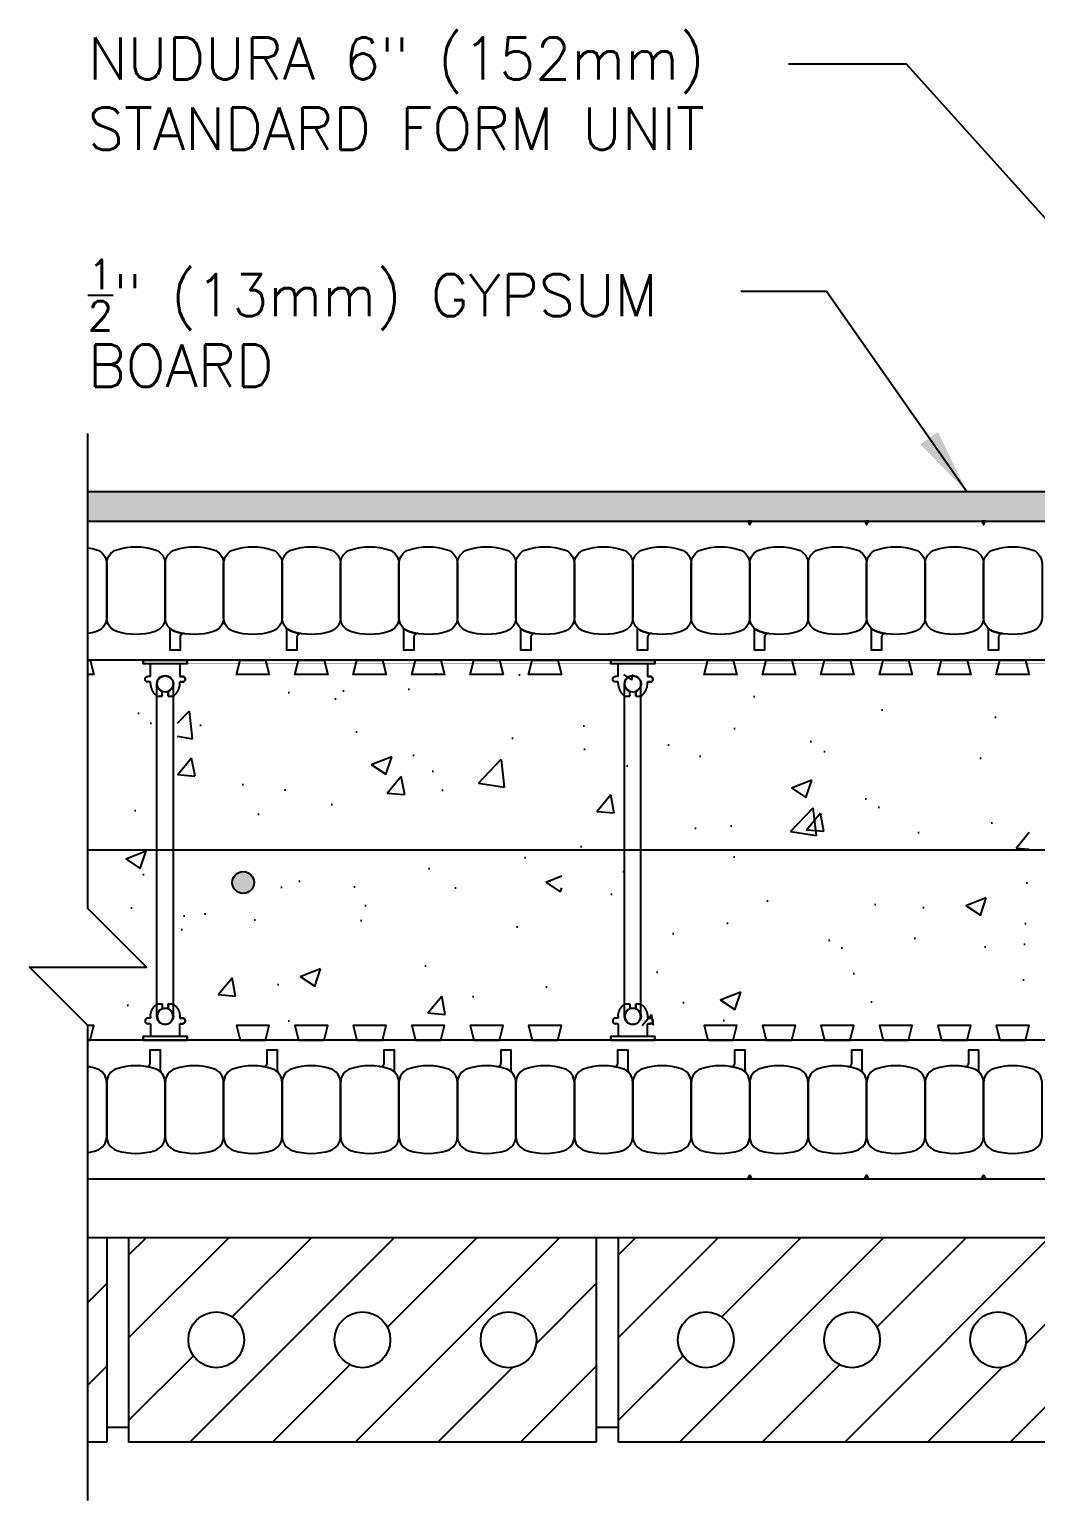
# Model space of a CAD drawing. Header units: inches. Extents: x 2887.6 to 2942.4, y 472.6 to 529.9.
# Drawn here: x 2887.6 to 2904.82, y 504.71 to 529.87 of the extents above; entities that cross this region are included whole.
import ezdxf

# ---------------------------------------------------------------- set-up
doc = ezdxf.new("R2010")
doc.units = ezdxf.units.IN
doc.header["$LTSCALE"] = 3
doc.header["$MEASUREMENT"] = 0
doc.layers.get('0').update_dxf_attribs({"linetype": 'CONTINUOUS'})
for name, color, linetype in [('HATCH', 12, 'CONTINUOUS'), ('LINE18', 9, 'CONTINUOUS'), ('line25', 2, 'CONTINUOUS'), ('LINE50', 5, 'CONTINUOUS'), ('LINE65', 3, 'CONTINUOUS'), ('LINE9', 9, 'CONTINUOUS'), ('TEXT', 4, 'CONTINUOUS')]:
    doc.layers.add(name, color=color, linetype=linetype)
doc.styles.add('DIM', font='romans.shx', dxfattribs={"width": 0.7})
doc.styles.get("Standard").update_dxf_attribs({"font": 'romans.shx'})
doc.dimstyles.new('ext_12', dxfattribs={"dimscale": 12, "dimtxt": 0.09375, "dimasz": 0.09375, "dimexe": 0.09375, "dimexo": 0.0625, "dimgap": 0.0625, "dimtad": 1, "dimdec": 1, "dimzin": 3, "dimdsep": 46, "dimlunit": 4, "dimtxsty": 'DIM', "dimcen": 0.09, "dimdle": 0.09375, "dimclrt": 4, "dimadec": 0, "dimazin": 0, "dimtfac": 1, "dimtdec": 1, "dimtmove": 2, "dimatfit": 3, "dimfxl": 0, "dimfrac": 2, "dimtolj": 1, "dimtzin": 0, "dimarcsym": 0})

# ---------------------------------------------------------------- blocks, each defined once
blk = doc.blocks.new('Connector')
blk.add_point((0.271, 0))
at = {"layer": 'LINE9'}
for p, q in [((0, 0.375), (0, -0.375)), ((0.062, -0.375), (0.062, 0.375)), ((0.281, 0.25), (0.062, 0.25))]:
    blk.add_line(p, q, dxfattribs=at)
for points, weights in [([(0.007, 0.375), (0.004, 0.375), (0, 0.375)], [1, 0.972587069138, 0.950305488115]), ([(0.327, 0.343), (0.308, 0.343), (0.281, 0.317), (0.281, 0.297)], [1, 0.85355339, 0.85355339, 1]), ([(0.328, 0.343), (0.327, 0.343), (0.327, 0.343)], [1, 0.70710678, 1]), ([(0.375, 0.297), (0.375, 0.317), (0.348, 0.343), (0.329, 0.343)], [1, 0.85355339, 0.85355339, 1]), ([(0.406, 0.25), (0.546, 0.25), (0.619, 0.131)], [0.958404415409, 0.794674173519, 0.864651571113]), ([(0.619, 0.052), (0.612, 0.049), (0.604, 0.049)], [0.83615024178, 0.892081430621, 1]), ([(0.619, -0.131), (0.546, -0.25), (0.406, -0.25)], [0.864651574428, 0.794674169686, 0.958404415195]), ([(0.604, -0.049), (0.612, -0.049), (0.619, -0.052)], [1, 0.89208144177, 0.836150253337]), ([(0, -0.375), (0.004, -0.375), (0.007, -0.375)], [0.950305488115, 0.972587069138, 1]), ([(0.281, -0.297), (0.281, -0.317), (0.308, -0.343), (0.327, -0.343)], [1, 0.85355339, 0.85355339, 1]), ([(0.327, -0.343), (0.281, -0.343), (0.281, -0.297)], [1, 0.70710678, 1]), ([(0.329, -0.343), (0.348, -0.343), (0.375, -0.317), (0.375, -0.297)], [1, 0.85355339, 0.85355339, 1]), ([(0.375, -0.297), (0.375, -0.343), (0.329, -0.343)], [1, 0.70710678, 1])]:
    blk.add_rational_spline(points, weights, degree=2, dxfattribs=at)
for points, degree in [([(0, 0.375), (0.002, 0.375), (0.005, 0.375), (0.007, 0.375)], 3), ([(0.007, 0.375), (0.021, 0.375), (0.051, 0.375), (0.062, 0.375), (0.062, 0.375)], 3), ([(0.281, 0.25), (0.281, 0.297)], 1), ([(0.327, 0.343), (0.327, 0.343), (0.328, 0.343), (0.328, 0.343)], 3), ([(0.328, 0.343), (0.329, 0.343), (0.329, 0.343), (0.329, 0.343)], 3), ([(0.375, 0.25), (0.375, 0.297)], 1), ([(0.406, 0.25), (0.375, 0.25)], 1), ([(0.604, 0.049), (0.532, 0.049)], 1), ([(0.604, 0.049), (0.609, 0.049), (0.614, 0.05), (0.619, 0.052)], 3), ([(0.619, 0.131), (0.619, 0.052)], 1), ([(0.062, -0.25), (0.281, -0.25)], 1), ([(0.281, -0.297), (0.281, -0.25)], 1), ([(0.281, -0.25), (0.281, -0.297)], 1), ([(0.375, -0.25), (0.375, -0.297)], 1), ([(0.375, -0.297), (0.375, -0.25)], 1), ([(0.406, -0.25), (0.375, -0.25)], 1), ([(0.532, -0.049), (0.604, -0.049)], 1), ([(0.604, -0.049), (0.58, -0.049), (0.556, -0.049), (0.532, -0.049)], 3), ([(0.619, -0.052), (0.614, -0.05), (0.609, -0.049), (0.604, -0.049)], 3), ([(0.619, -0.052), (0.619, -0.131)], 1), ([(0.007, -0.375), (0.005, -0.375), (0.002, -0.375), (0, -0.375)], 3), ([(0.062, -0.375), (0.062, -0.375), (0.051, -0.375), (0.021, -0.375), (0.007, -0.375)], 3), ([(0.328, -0.343), (0.328, -0.343), (0.327, -0.343), (0.327, -0.343)], 3), ([(0.329, -0.343), (0.329, -0.343), (0.329, -0.343), (0.328, -0.343)], 3)]:
    blk.add_open_spline(points, degree=degree, dxfattribs=at)
for points, weights, knots in [([(0.062, 0.375), (0.062, 0.375), (0.046, 0.375), (0.03, 0.375), (0.007, 0.375)], [0.868718858569, 0.861102746415, 1, 0.861102734288, 0.868718859898], [0, 0, 0, 0.5, 0.5, 1, 1, 1]), ([(0.532, 0.049), (0.472, 0.203), (0.333, 0.113), (0.157, 0), (0.333, -0.113), (0.472, -0.203), (0.532, -0.049)], [0.899508922286, 0.599718215298, 1, 0.54226024, 1, 0.599718224335, 0.899508908749], [0, 0, 0, 0.318112, 0.318112, 0.681888, 0.681888, 1, 1, 1]), ([(0.007, -0.375), (0.03, -0.375), (0.046, -0.375), (0.062, -0.375), (0.062, -0.375)], [0.868718859319, 0.861102739573, 1, 0.861102742958, 0.868718858948], [0, 0, 0, 0.5, 0.5, 1, 1, 1])]:
    blk.add_rational_spline(points, weights, degree=2, knots=knots, dxfattribs=at)
for points in [[(0.406, 0.25), (0.406, 0.25), (0.406, 0.25), (0.406, 0.25), (0.406, 0.25), (0.406, 0.25), (0.406, 0.25)], [(0.406, 0.25), (0.406, 0.25), (0.406, 0.25), (0.406, 0.25), (0.406, 0.25), (0.406, 0.25), (0.406, 0.25)], [(0.406, 0.25), (0.406, 0.25), (0.406, 0.25), (0.406, 0.25), (0.406, 0.25), (0.406, 0.25), (0.406, 0.25)], [(0.406, 0.25), (0.406, 0.25), (0.406, 0.25), (0.406, 0.25), (0.406, 0.25), (0.406, 0.25), (0.406, 0.25)], [(0.406, 0.25), (0.406, 0.25), (0.406, 0.25), (0.406, 0.25), (0.406, 0.25), (0.406, 0.25), (0.406, 0.25)], [(0.406, 0.25), (0.406, 0.25), (0.406, 0.25), (0.406, 0.25), (0.406, 0.25), (0.406, 0.25), (0.406, 0.25)], [(0.406, 0.25), (0.406, 0.25), (0.406, 0.25), (0.406, 0.25), (0.406, 0.25), (0.406, 0.25), (0.406, 0.25)], [(0.406, 0.25), (0.406, 0.25), (0.406, 0.25), (0.406, 0.25), (0.406, 0.25), (0.406, 0.25), (0.406, 0.25)], [(0.406, 0.25), (0.406, 0.25), (0.406, 0.25), (0.406, 0.25), (0.406, 0.25), (0.406, 0.25), (0.406, 0.25)], [(0.406, 0.25), (0.406, 0.25), (0.406, 0.25), (0.406, 0.25), (0.406, 0.25), (0.406, 0.25), (0.406, 0.25)], [(0.406, 0.25), (0.406, 0.25), (0.406, 0.25), (0.406, 0.25), (0.406, 0.25), (0.406, 0.25), (0.406, 0.25)], [(0.406, 0.25), (0.406, 0.25), (0.406, 0.25), (0.406, 0.25), (0.406, 0.25), (0.406, 0.25), (0.406, 0.25)], [(0.406, 0.25), (0.406, 0.25), (0.406, 0.25), (0.406, 0.25), (0.406, 0.25), (0.406, 0.25), (0.406, 0.25)], [(0.406, 0.25), (0.406, 0.25), (0.406, 0.25), (0.406, 0.25), (0.406, 0.25), (0.406, 0.25), (0.406, 0.25)], [(0.406, 0.25), (0.406, 0.25), (0.406, 0.25), (0.406, 0.25), (0.406, 0.25), (0.406, 0.25), (0.406, 0.25)], [(0.406, 0.25), (0.406, 0.25), (0.406, 0.25), (0.406, 0.25), (0.406, 0.25), (0.406, 0.25), (0.406, 0.25)], [(0.406, 0.25), (0.406, 0.25), (0.406, 0.25), (0.406, 0.25), (0.406, 0.25), (0.406, 0.25), (0.406, 0.25)], [(0.406, 0.25), (0.406, 0.25), (0.406, 0.25), (0.406, 0.25), (0.406, 0.25), (0.406, 0.25), (0.406, 0.25)], [(0.406, 0.25), (0.406, 0.25), (0.406, 0.25), (0.406, 0.25), (0.406, 0.25), (0.406, 0.25), (0.406, 0.25)], [(0.406, 0.25), (0.406, 0.25), (0.406, 0.25), (0.406, 0.25), (0.406, 0.25), (0.406, 0.25), (0.406, 0.25)], [(0.406, 0.25), (0.406, 0.25), (0.406, 0.25), (0.406, 0.25), (0.406, 0.25), (0.406, 0.25), (0.406, 0.25)], [(0.406, 0.25), (0.406, 0.25), (0.406, 0.25), (0.406, 0.25), (0.406, 0.25), (0.406, 0.25), (0.406, 0.25)], [(0.406, 0.25), (0.406, 0.25), (0.406, 0.25), (0.406, 0.25), (0.406, 0.25), (0.406, 0.25), (0.406, 0.25)], [(0.406, 0.25), (0.406, 0.25), (0.406, 0.25), (0.406, 0.25), (0.406, 0.25), (0.406, 0.25), (0.406, 0.25)], [(0.532, 0.049), (0.532, 0.049), (0.532, 0.049), (0.532, 0.049), (0.532, 0.049), (0.532, 0.049), (0.532, 0.049)], [(0.532, 0.049), (0.532, 0.049), (0.532, 0.049), (0.532, 0.049), (0.532, 0.049), (0.532, 0.049), (0.532, 0.049)], [(0.532, 0.049), (0.532, 0.049), (0.532, 0.049), (0.532, 0.049), (0.532, 0.049), (0.532, 0.049), (0.532, 0.049)], [(0.532, 0.049), (0.532, 0.049), (0.532, 0.049), (0.532, 0.049), (0.532, 0.049), (0.532, 0.049), (0.532, 0.049)], [(0.532, 0.049), (0.532, 0.049), (0.532, 0.049), (0.532, 0.049), (0.532, 0.049), (0.532, 0.049), (0.532, 0.049)], [(0.532, 0.049), (0.532, 0.049), (0.532, 0.049), (0.532, 0.049), (0.532, 0.049), (0.532, 0.049), (0.532, 0.049)], [(0.532, 0.049), (0.532, 0.049), (0.532, 0.049), (0.532, 0.049), (0.532, 0.049), (0.532, 0.049), (0.532, 0.049)], [(0.532, 0.049), (0.532, 0.049), (0.532, 0.049), (0.532, 0.049), (0.532, 0.049), (0.532, 0.049), (0.532, 0.049)], [(0.532, 0.049), (0.532, 0.049), (0.532, 0.049), (0.532, 0.049), (0.532, 0.049), (0.532, 0.049), (0.532, 0.049)], [(0.532, 0.049), (0.532, 0.049), (0.532, 0.049), (0.532, 0.049), (0.532, 0.049), (0.532, 0.049), (0.532, 0.049)], [(0.604, 0.049), (0.604, 0.049), (0.604, 0.049), (0.604, 0.049), (0.604, 0.049), (0.604, 0.049), (0.604, 0.049)], [(0.604, 0.049), (0.604, 0.049), (0.604, 0.049), (0.604, 0.049), (0.604, 0.049), (0.604, 0.049), (0.604, 0.049)], [(0.604, 0.049), (0.604, 0.049), (0.604, 0.049), (0.604, 0.049), (0.604, 0.049), (0.604, 0.049), (0.604, 0.049)], [(0.604, 0.049), (0.604, 0.049), (0.604, 0.049), (0.604, 0.049), (0.604, 0.049), (0.604, 0.049), (0.604, 0.049)], [(0.619, 0.131), (0.619, 0.131), (0.619, 0.131), (0.619, 0.131), (0.619, 0.131), (0.619, 0.131), (0.619, 0.131)], [(0.619, 0.131), (0.619, 0.131), (0.619, 0.131), (0.619, 0.131), (0.619, 0.131), (0.619, 0.131), (0.619, 0.131)], [(0.619, 0.131), (0.619, 0.131), (0.619, 0.131), (0.619, 0.131), (0.619, 0.131), (0.619, 0.131), (0.619, 0.131)], [(0.619, 0.131), (0.619, 0.131), (0.619, 0.131), (0.619, 0.131), (0.619, 0.131), (0.619, 0.131), (0.619, 0.131)], [(0.406, -0.25), (0.406, -0.25), (0.406, -0.25), (0.406, -0.25), (0.406, -0.25), (0.406, -0.25), (0.406, -0.25)], [(0.406, -0.25), (0.406, -0.25), (0.406, -0.25), (0.406, -0.25), (0.406, -0.25), (0.406, -0.25), (0.406, -0.25)], [(0.406, -0.25), (0.406, -0.25), (0.406, -0.25), (0.406, -0.25), (0.406, -0.25), (0.406, -0.25), (0.406, -0.25)], [(0.406, -0.25), (0.406, -0.25), (0.406, -0.25), (0.406, -0.25), (0.406, -0.25), (0.406, -0.25), (0.406, -0.25)], [(0.406, -0.25), (0.406, -0.25), (0.406, -0.25), (0.406, -0.25), (0.406, -0.25), (0.406, -0.25), (0.406, -0.25)], [(0.406, -0.25), (0.406, -0.25), (0.406, -0.25), (0.406, -0.25), (0.406, -0.25), (0.406, -0.25), (0.406, -0.25)], [(0.406, -0.25), (0.406, -0.25), (0.406, -0.25), (0.406, -0.25), (0.406, -0.25), (0.406, -0.25), (0.406, -0.25)], [(0.406, -0.25), (0.406, -0.25), (0.406, -0.25), (0.406, -0.25), (0.406, -0.25), (0.406, -0.25), (0.406, -0.25)], [(0.406, -0.25), (0.406, -0.25), (0.406, -0.25), (0.406, -0.25), (0.406, -0.25), (0.406, -0.25), (0.406, -0.25)], [(0.406, -0.25), (0.406, -0.25), (0.406, -0.25), (0.406, -0.25), (0.406, -0.25), (0.406, -0.25), (0.406, -0.25)], [(0.406, -0.25), (0.406, -0.25), (0.406, -0.25), (0.406, -0.25), (0.406, -0.25), (0.406, -0.25), (0.406, -0.25)], [(0.532, -0.049), (0.532, -0.049), (0.532, -0.049), (0.532, -0.049), (0.532, -0.049), (0.532, -0.049), (0.532, -0.049)], [(0.532, -0.049), (0.532, -0.049), (0.532, -0.049), (0.532, -0.049), (0.532, -0.049), (0.532, -0.049), (0.532, -0.049)], [(0.532, -0.049), (0.532, -0.049), (0.532, -0.049), (0.532, -0.049), (0.532, -0.049), (0.532, -0.049), (0.532, -0.049)], [(0.532, -0.049), (0.532, -0.049), (0.532, -0.049), (0.532, -0.049), (0.532, -0.049), (0.532, -0.049), (0.532, -0.049)], [(0.604, -0.049), (0.604, -0.049), (0.604, -0.049), (0.604, -0.049), (0.604, -0.049), (0.604, -0.049), (0.604, -0.049)], [(0.604, -0.049), (0.604, -0.049), (0.604, -0.049), (0.604, -0.049), (0.604, -0.049), (0.604, -0.049), (0.604, -0.049)], [(0.604, -0.049), (0.604, -0.049), (0.604, -0.049), (0.604, -0.049), (0.604, -0.049), (0.604, -0.049), (0.604, -0.049)], [(0.604, -0.049), (0.604, -0.049), (0.604, -0.049), (0.604, -0.049), (0.604, -0.049), (0.604, -0.049), (0.604, -0.049)], [(0.604, -0.049), (0.604, -0.049), (0.604, -0.049), (0.604, -0.049), (0.604, -0.049), (0.604, -0.049), (0.604, -0.049)], [(0.604, -0.049), (0.604, -0.049), (0.604, -0.049), (0.604, -0.049), (0.604, -0.049), (0.604, -0.049), (0.604, -0.049)], [(0.604, -0.049), (0.604, -0.049), (0.604, -0.049), (0.604, -0.049), (0.604, -0.049), (0.604, -0.049), (0.604, -0.049)], [(0.604, -0.049), (0.604, -0.049), (0.604, -0.049), (0.604, -0.049), (0.604, -0.049), (0.604, -0.049), (0.604, -0.049)], [(0.619, -0.131), (0.619, -0.131), (0.619, -0.131), (0.619, -0.131), (0.619, -0.131), (0.619, -0.131), (0.619, -0.131)], [(0.619, -0.131), (0.619, -0.131), (0.619, -0.131), (0.619, -0.131), (0.619, -0.131), (0.619, -0.131), (0.619, -0.131)], [(0.619, -0.131), (0.619, -0.131), (0.619, -0.131), (0.619, -0.131), (0.619, -0.131), (0.619, -0.131), (0.619, -0.131)], [(0.619, -0.131), (0.619, -0.131), (0.619, -0.131), (0.619, -0.131), (0.619, -0.131), (0.619, -0.131), (0.619, -0.131)]]:
    blk.add_open_spline(points, degree=3, knots=[0, 0, 0, 0, 1, 1, 1, 1, 1, 1, 1], dxfattribs=at)

msp = doc.modelspace()

# ---------------------------------------------------------------- hatches: boundary and pattern name
at = {"layer": 'HATCH'}
h = msp.add_hatch(dxfattribs=at)
h.set_pattern_fill('AR-SAND', color=256, scale=0.25, style=0)
h.set_pattern_definition([(37.5, (-58.41438, -38.99263), (-0.01574834, 0.48170594), [0, -0.38, 0, -0.425, 0, -0.40625]), (7.5, (-58.4144, -38.9926), (0.44244418, 0.70553652), [0, -0.205, 0, -0.3425, 0, -0.13125]), (327.5, (-58.72188, -38.99263), (0.778535465, 0.001414763), [0, -0.125, 0, -0.45, 0, -0.5875]), (317.5, (-58.7219, -38.9926), (0.75153165, 0.21941889), [0, -0.0625, 0, -0.295, 0, -0.3375])])
h.paths.add_polyline_path([(2918.552, 521.958), (2918.297, 521.958), (2888.605, 521.958), (2888.605, 521.458), (2916.427, 521.458), (2917.927, 521.458), (2917.927, 514.708), (2918.052, 514.708, 0.406613), (2918.418, 514.704), (2918.418, 514.708), (2918.552, 514.708)])
h = msp.add_hatch(dxfattribs=at)
h.set_pattern_fill('AR-CONC', color=256, scale=0.5, style=0)
h.set_pattern_definition([(50, (13.737, 62.0218), (3.586301, -0.3137607), [0.375, -4.125]), (355, (13.737, 62.0218), (-0.6937567, 3.7609607), [0.3, -3.3]), (100.4514, (14.036, 61.9956), (2.892547, 3.4471977), [0.318701, -3.5057106]), (46.1842, (13.737, 63.022), (5.336205, -0.827595), [0.5625, -6.1875]), (96.6356, (14.1817, 62.953), (4.6733135, 4.870589), [0.478051, -5.258565]), (351.1842, (13.737, 63.022), (4.67331, 4.870593), [0.45, -4.95]), (21, (14.237, 62.7718), (2.9845353, -2.0130945), [0.375, -4.125]), (326, (14.237, 62.7718), (1.2165767, 3.62575), [0.3, -3.3]), (71.4514, (14.4858, 62.604), (4.201113, 1.6126525), [0.318701, -3.5057106]), (37.5, (13.737, 62.0218), (0.0607993, 1.66446927), [0, -3.26, 0, -3.35, 0, -3.3125]), (7.5, (13.737, 62.0218), (1.3153477, 1.9720586), [0, -1.91, 0, -3.185, 0, -1.2625]), (327.5, (12.622, 62.0218), (2.6691122, -0.11277436), [0, -1.25, 0, -3.9, 0, -5.175]), (317.5, (12.122, 62.0218), (2.9159308, 0.500525), [0, -1.625, 0, -2.59, 0, -3.675])])
h.paths.add_polyline_path([(2897.022, 516.21), (2897.022, 512.833), (2904.71, 512.833), (2904.71, 516.21)])
h.paths.add_polyline_path([(2896.71, 516.21), (2890.067, 516.21), (2890.177, 512.833), (2896.71, 512.833)])
edge = h.paths.add_edge_path(flags=16)
edge.add_arc((2891.261, 515.278), 0.188, 0, 360)
h.paths.add_polyline_path([(2890.177, 518.911), (2890.067, 516.21), (2896.71, 516.21), (2896.71, 518.833)])
h.paths.add_polyline_path([(2897.022, 518.833), (2897.022, 516.21), (2904.71, 516.21), (2904.71, 518.833)])
h.paths.add_polyline_path([(2912.71, 516.21), (2912.71, 518.833), (2905.022, 518.833), (2905.022, 516.21)])
h.paths.add_polyline_path([(2912.71, 512.833), (2912.71, 516.21), (2905.022, 516.21), (2905.022, 512.833)])
edge = h.paths.add_edge_path(flags=16)
edge.add_arc((2907.261, 515.278), 0.188, 0, 360)
h.paths.add_polyline_path([(2916.427, 518.833), (2913.022, 518.833), (2913.022, 512.833), (2916.427, 512.833)])
edge = h.paths.add_edge_path(flags=16)
edge.add_arc((2914.335, 517.362), 0.188, 0, 360)
edge = h.paths.add_edge_path(flags=16)
edge.add_arc((2914.335, 514.601), 0.188, 0, 360)
h.paths.add_polyline_path([(2888.605, 515.917), (2889.786, 515.857), (2889.786, 518.471), (2889.677, 518.911), (2888.605, 518.833)])
h.paths.add_polyline_path([(2888.605, 514.833), (2889.605, 513.833), (2887.605, 513.833), (2888.605, 512.833), (2889.677, 512.755), (2889.786, 513.196), (2889.786, 515.833), (2888.605, 515.833)])
h = msp.add_hatch(dxfattribs=at)
h.set_pattern_fill('ANSI31', color=256, scale=8, style=0)
h.set_pattern_definition([(45, (-6.888, 62.0218), (-0.70710678, 0.70710678), [])])
h.paths.add_polyline_path([(2888.605, 509.208), (2888.605, 505.708), (2888.927, 505.708), (2888.927, 509.208)])
h = msp.add_hatch(dxfattribs=at)
h.set_pattern_fill('ANSI31', color=256, scale=8, style=0)
h.set_pattern_definition([(45, (1.487, 62.0218), (-0.70710678, 0.70710678), [])])
edge = h.paths.add_edge_path()
edge.add_arc((2890.802, 507.458), 0.477, 0, 360)
edge = h.paths.add_edge_path()
edge.add_arc((2893.302, 507.458), 0.477, 0, 360)
edge = h.paths.add_edge_path()
edge.add_arc((2895.802, 507.458), 0.477, 0, 360)
h.paths.add_polyline_path([(2897.302, 509.208), (2889.302, 509.208), (2889.302, 505.708), (2897.302, 505.708)])
h = msp.add_hatch(dxfattribs=at)
h.set_pattern_fill('ANSI31', color=256, scale=8, style=0)
h.set_pattern_definition([(45, (9.862, 62.0218), (-0.70710678, 0.70710678), [])])
edge = h.paths.add_edge_path()
edge.add_arc((2899.177, 507.458), 0.477, 0, 360)
edge = h.paths.add_edge_path()
edge.add_arc((2901.677, 507.458), 0.477, 0, 360)
edge = h.paths.add_edge_path()
edge.add_arc((2904.177, 507.458), 0.477, 0, 360)
h.paths.add_polyline_path([(2905.677, 509.208), (2897.677, 509.208), (2897.677, 505.708), (2905.677, 505.708)])
at = {"layer": 'LINE65'}
msp.add_hatch(color=256, dxfattribs=at).paths.add_polyline_path([(2891.449, 515.278, 1), (2891.074, 515.278, 1)])

# ---------------------------------------------------------------- linework, layer by layer
at = {"layer": 'LINE18'}
msp.add_lwpolyline([(2888.605, 504.708), (2888.605, 512.833), (2887.605, 513.833), (2889.605, 513.833), (2888.605, 514.833), (2888.605, 522.958)], dxfattribs=at)
at = {"layer": 'line25'}
for p, q in [((2917.927, 519.083), (2888.605, 519.083)), ((2917.927, 512.583), (2888.605, 512.583)), ((2888.605, 509.208), (2914.427, 509.208)), ((2888.927, 509.208), (2888.927, 505.708)), ((2889.302, 509.208), (2889.302, 505.708)), ((2897.302, 509.208), (2897.302, 505.708)), ((2897.677, 509.208), (2897.677, 505.708)), ((2889.302, 505.958), (2888.927, 505.958)), ((2897.677, 505.958), (2897.302, 505.958)), ((2888.927, 505.708), (2888.605, 505.708)), ((2897.302, 505.708), (2889.302, 505.708)), ((2905.677, 505.708), (2897.677, 505.708))]:
    msp.add_line(p, q, dxfattribs=at)
for points in [[(2888.605, 519.083), (2888.645, 519.083), (2888.708, 518.833), (2888.605, 518.833)], [(2888.605, 512.583), (2888.645, 512.583), (2888.708, 512.833), (2888.605, 512.833)]]:
    msp.add_lwpolyline(points, dxfattribs=at)
for points in [[(2891.645, 519.083), (2891.708, 518.833), (2891.145, 518.833), (2891.208, 519.083)], [(2892.645, 519.083), (2892.708, 518.833), (2892.145, 518.833), (2892.208, 519.083)], [(2893.645, 519.083), (2893.708, 518.833), (2893.145, 518.833), (2893.208, 519.083)], [(2894.645, 519.083), (2894.708, 518.833), (2894.145, 518.833), (2894.208, 519.083)], [(2895.645, 519.083), (2895.708, 518.833), (2895.145, 518.833), (2895.208, 519.083)], [(2896.645, 519.083), (2896.708, 518.833), (2896.145, 518.833), (2896.208, 519.083)], [(2899.645, 519.083), (2899.708, 518.833), (2899.145, 518.833), (2899.208, 519.083)], [(2900.645, 519.083), (2900.708, 518.833), (2900.145, 518.833), (2900.208, 519.083)], [(2901.645, 519.083), (2901.708, 518.833), (2901.145, 518.833), (2901.208, 519.083)], [(2902.645, 519.083), (2902.708, 518.833), (2902.145, 518.833), (2902.208, 519.083)], [(2903.645, 519.083), (2903.708, 518.833), (2903.145, 518.833), (2903.208, 519.083)], [(2904.645, 519.083), (2904.708, 518.833), (2904.145, 518.833), (2904.208, 519.083)], [(2891.645, 512.583), (2891.708, 512.833), (2891.145, 512.833), (2891.208, 512.583)], [(2892.645, 512.583), (2892.708, 512.833), (2892.145, 512.833), (2892.208, 512.583)], [(2893.645, 512.583), (2893.708, 512.833), (2893.145, 512.833), (2893.208, 512.583)], [(2894.645, 512.583), (2894.708, 512.833), (2894.145, 512.833), (2894.208, 512.583)], [(2895.645, 512.583), (2895.708, 512.833), (2895.145, 512.833), (2895.208, 512.583)], [(2896.645, 512.583), (2896.708, 512.833), (2896.145, 512.833), (2896.208, 512.583)], [(2899.645, 512.583), (2899.708, 512.833), (2899.145, 512.833), (2899.208, 512.583)], [(2900.645, 512.583), (2900.708, 512.833), (2900.145, 512.833), (2900.208, 512.583)], [(2901.645, 512.583), (2901.708, 512.833), (2901.145, 512.833), (2901.208, 512.583)], [(2902.645, 512.583), (2902.708, 512.833), (2902.145, 512.833), (2902.208, 512.583)], [(2903.645, 512.583), (2903.708, 512.833), (2903.145, 512.833), (2903.208, 512.583)], [(2904.645, 512.583), (2904.708, 512.833), (2904.145, 512.833), (2904.208, 512.583)]]:
    msp.add_lwpolyline(points, close=True, dxfattribs=at)
for centre in [(2890.802, 507.458), (2893.302, 507.458), (2895.802, 507.458), (2899.177, 507.458), (2901.677, 507.458), (2904.177, 507.458)]:
    msp.add_circle(centre, 0.477, dxfattribs=at)
at = {"layer": 'LINE50'}
for p, q in [((2888.605, 521.458), (2917.927, 521.458)), ((2888.605, 510.208), (2914.427, 510.208))]:
    msp.add_line(p, q, dxfattribs=at)
at = {"layer": 'LINE65'}
msp.add_line((2914.43, 515.833), (2888.605, 515.833), dxfattribs=at)
msp.add_circle((2891.261, 515.278), 0.188, dxfattribs=at)
at = {"layer": 'LINE9'}
for p, q in [((2889.786, 516.099), (2889.786, 518.677)), ((2890.067, 516.099), (2890.067, 518.677)), ((2897.786, 516.099), (2897.786, 518.677)), ((2898.067, 516.099), (2898.067, 518.677)), ((2889.786, 515.924), (2889.786, 516.099)), ((2890.067, 512.989), (2890.067, 516.099)), ((2897.786, 512.989), (2897.786, 516.099)), ((2898.067, 512.989), (2898.067, 516.099)), ((2889.786, 512.989), (2889.786, 515.924))]:
    msp.add_line(p, q, dxfattribs=at)
at = {"layer": 'LINE9', "flags": 128}
msp.add_lwpolyline([(2918.552, 514.708), (2918.552, 521.958), (2918.297, 521.958), (2888.605, 521.958)], dxfattribs=at)
at = {"layer": 'LINE9'}
for points in [[(2899.895, 521.458), (2899.927, 521.394), (2899.958, 521.458)], [(2901.895, 521.458), (2901.927, 521.394), (2901.958, 521.458)], [(2903.895, 521.458), (2903.927, 521.394), (2903.958, 521.458)], [(2899.895, 510.208), (2899.927, 510.273), (2899.958, 510.208)], [(2901.895, 510.208), (2901.927, 510.273), (2901.958, 510.208)], [(2903.895, 510.208), (2903.927, 510.273), (2903.958, 510.208)]]:
    msp.add_lwpolyline(points, close=True, dxfattribs=at)
for points in [[(2888.605, 521.004, -0.045648), (2888.754, 520.969, -0.325305), (2888.927, 520.731), (2888.927, 519.81, -0.325305), (2888.754, 519.572, -0.045648), (2888.605, 519.537)], [(2888.605, 510.662, 0.045648), (2888.754, 510.697, 0.325305), (2888.927, 510.935), (2888.927, 511.856, 0.325305), (2888.754, 512.094, 0.045648), (2888.605, 512.129, 0.03389)]]:
    msp.add_lwpolyline(points, format="xyb", dxfattribs=at)
for points in [[(2889.754, 519.572, -0.157671), (2889.1, 519.572, -0.325305), (2888.927, 519.81), (2888.927, 520.731, -0.325305), (2889.1, 520.969, -0.157671), (2889.754, 520.969, -0.325305), (2889.927, 520.731), (2889.927, 519.81, -0.325305)], [(2890.754, 519.572, -0.157671), (2890.1, 519.572, -0.325305), (2889.927, 519.81), (2889.927, 520.731, -0.325305), (2890.1, 520.969, -0.157671), (2890.754, 520.969, -0.325305), (2890.927, 520.731), (2890.927, 519.81, -0.325305)], [(2891.754, 519.572, -0.157671), (2891.1, 519.572, -0.325305), (2890.927, 519.81), (2890.927, 520.731, -0.325305), (2891.1, 520.969, -0.157671), (2891.754, 520.969, -0.325305), (2891.927, 520.731), (2891.927, 519.81, -0.325305)], [(2892.754, 519.572, -0.157671), (2892.1, 519.572, -0.325305), (2891.927, 519.81), (2891.927, 520.731, -0.325305), (2892.1, 520.969, -0.157671), (2892.754, 520.969, -0.325305), (2892.927, 520.731), (2892.927, 519.81, -0.325305)], [(2893.754, 519.572, -0.157671), (2893.1, 519.572, -0.325305), (2892.927, 519.81), (2892.927, 520.731, -0.325305), (2893.1, 520.969, -0.157671), (2893.754, 520.969, -0.325305), (2893.927, 520.731), (2893.927, 519.81, -0.325305)], [(2894.754, 519.572, -0.157671), (2894.1, 519.572, -0.325305), (2893.927, 519.81), (2893.927, 520.731, -0.325305), (2894.1, 520.969, -0.157671), (2894.754, 520.969, -0.325305), (2894.927, 520.731), (2894.927, 519.81, -0.325305)], [(2895.754, 519.572, -0.157671), (2895.1, 519.572, -0.325305), (2894.927, 519.81), (2894.927, 520.731, -0.325305), (2895.1, 520.969, -0.157671), (2895.754, 520.969, -0.325305), (2895.927, 520.731), (2895.927, 519.81, -0.325305)], [(2896.754, 519.572, -0.157671), (2896.1, 519.572, -0.325305), (2895.927, 519.81), (2895.927, 520.731, -0.325305), (2896.1, 520.969, -0.157671), (2896.754, 520.969, -0.325305), (2896.927, 520.731), (2896.927, 519.81, -0.325305)], [(2897.754, 519.572, -0.157671), (2897.1, 519.572, -0.325305), (2896.927, 519.81), (2896.927, 520.731, -0.325305), (2897.1, 520.969, -0.157671), (2897.754, 520.969, -0.325305), (2897.927, 520.731), (2897.927, 519.81, -0.325305)], [(2898.754, 519.572, -0.157671), (2898.1, 519.572, -0.325305), (2897.927, 519.81), (2897.927, 520.731, -0.325305), (2898.1, 520.969, -0.157671), (2898.754, 520.969, -0.325305), (2898.927, 520.731), (2898.927, 519.81, -0.325305)], [(2899.754, 519.572, -0.157671), (2899.1, 519.572, -0.325305), (2898.927, 519.81), (2898.927, 520.731, -0.325305), (2899.1, 520.969, -0.157671), (2899.754, 520.969, -0.325305), (2899.927, 520.731), (2899.927, 519.81, -0.325305)], [(2900.754, 519.572, -0.157671), (2900.1, 519.572, -0.325305), (2899.927, 519.81), (2899.927, 520.731, -0.325305), (2900.1, 520.969, -0.157671), (2900.754, 520.969, -0.325305), (2900.927, 520.731), (2900.927, 519.81, -0.325305)], [(2901.754, 519.572, -0.157671), (2901.1, 519.572, -0.325305), (2900.927, 519.81), (2900.927, 520.731, -0.325305), (2901.1, 520.969, -0.157671), (2901.754, 520.969, -0.325305), (2901.927, 520.731), (2901.927, 519.81, -0.325305)], [(2902.754, 519.572, -0.157671), (2902.1, 519.572, -0.325305), (2901.927, 519.81), (2901.927, 520.731, -0.325305), (2902.1, 520.969, -0.157671), (2902.754, 520.969, -0.325305), (2902.927, 520.731), (2902.927, 519.81, -0.325305)], [(2903.754, 519.572, -0.157671), (2903.1, 519.572, -0.325305), (2902.927, 519.81), (2902.927, 520.731, -0.325305), (2903.1, 520.969, -0.157671), (2903.754, 520.969, -0.325305), (2903.927, 520.731), (2903.927, 519.81, -0.325305)], [(2904.754, 519.572, -0.157671), (2904.1, 519.572, -0.325305), (2903.927, 519.81), (2903.927, 520.731, -0.325305), (2904.1, 520.969, -0.157671), (2904.754, 520.969, -0.325305), (2904.927, 520.731), (2904.927, 519.81, -0.325305)], [(2890.1, 519.572, 0.037267), (2890.253, 519.535, 0.463036), (2890.181, 519.473), (2890.181, 519.252), (2890.01, 519.252), (2890.01, 519.598, 0.189002), (2889.993, 519.64, 0.128407)], [(2892.1, 519.572, 0.037267), (2892.253, 519.535, 0.463036), (2892.181, 519.473), (2892.181, 519.252), (2892.01, 519.252), (2892.01, 519.598, 0.189002), (2891.993, 519.64, 0.128407)], [(2894.1, 519.572, 0.037267), (2894.253, 519.535, 0.463036), (2894.181, 519.473), (2894.181, 519.252), (2894.01, 519.252), (2894.01, 519.598, 0.189002), (2893.993, 519.64, 0.128407)], [(2896.1, 519.572, 0.037267), (2896.253, 519.535, 0.463036), (2896.181, 519.473), (2896.181, 519.252), (2896.01, 519.252), (2896.01, 519.598, 0.189002), (2895.993, 519.64, 0.128407)], [(2898.1, 519.572, 0.037267), (2898.253, 519.535, 0.463036), (2898.181, 519.473), (2898.181, 519.252), (2898.01, 519.252), (2898.01, 519.598, 0.189002), (2897.993, 519.64, 0.128407)], [(2900.1, 519.572, 0.037267), (2900.253, 519.535, 0.463036), (2900.181, 519.473), (2900.181, 519.252), (2900.01, 519.252), (2900.01, 519.598, 0.189002), (2899.993, 519.64, 0.128407)], [(2902.1, 519.572, 0.037267), (2902.253, 519.535, 0.463036), (2902.181, 519.473), (2902.181, 519.252), (2902.01, 519.252), (2902.01, 519.598, 0.189002), (2901.993, 519.64, 0.128407)], [(2904.1, 519.572, 0.037267), (2904.253, 519.535, 0.463036), (2904.181, 519.473), (2904.181, 519.252), (2904.01, 519.252), (2904.01, 519.598, 0.189002), (2903.993, 519.64, 0.128407)], [(2889.754, 512.094, 0.037267), (2889.6, 512.131, 0.463036), (2889.673, 512.193), (2889.673, 512.415), (2889.843, 512.415), (2889.843, 512.069, 0.189002), (2889.86, 512.026, 0.128407)], [(2891.754, 512.094, 0.037267), (2891.6, 512.131, 0.463036), (2891.673, 512.193), (2891.673, 512.415), (2891.843, 512.415), (2891.843, 512.069, 0.189002), (2891.86, 512.026, 0.128407)], [(2893.754, 512.094, 0.037267), (2893.6, 512.131, 0.463036), (2893.673, 512.193), (2893.673, 512.415), (2893.843, 512.415), (2893.843, 512.069, 0.189002), (2893.86, 512.026, 0.128407)], [(2895.754, 512.094, 0.037267), (2895.6, 512.131, 0.463036), (2895.673, 512.193), (2895.673, 512.415), (2895.843, 512.415), (2895.843, 512.069, 0.189002), (2895.86, 512.026, 0.128407)], [(2897.754, 512.094, 0.037267), (2897.6, 512.131, 0.463036), (2897.673, 512.193), (2897.673, 512.415), (2897.843, 512.415), (2897.843, 512.069, 0.189002), (2897.86, 512.026, 0.128407)], [(2899.754, 512.094, 0.037267), (2899.6, 512.131, 0.463036), (2899.673, 512.193), (2899.673, 512.415), (2899.843, 512.415), (2899.843, 512.069, 0.189002), (2899.86, 512.026, 0.128407)], [(2901.754, 512.094, 0.037267), (2901.6, 512.131, 0.463036), (2901.673, 512.193), (2901.673, 512.415), (2901.843, 512.415), (2901.843, 512.069, 0.189002), (2901.86, 512.026, 0.128407)], [(2903.754, 512.094, 0.037267), (2903.6, 512.131, 0.463036), (2903.673, 512.193), (2903.673, 512.415), (2903.843, 512.415), (2903.843, 512.069, 0.189002), (2903.86, 512.026, 0.128407)], [(2889.754, 512.094, 0.157671), (2889.1, 512.094, 0.325305), (2888.927, 511.856), (2888.927, 510.935, 0.325305), (2889.1, 510.697, 0.157671), (2889.754, 510.697, 0.325305), (2889.927, 510.935), (2889.927, 511.856, 0.325305)], [(2890.754, 512.094, 0.157671), (2890.1, 512.094, 0.325305), (2889.927, 511.856), (2889.927, 510.935, 0.325305), (2890.1, 510.697, 0.157671), (2890.754, 510.697, 0.325305), (2890.927, 510.935), (2890.927, 511.856, 0.325305)], [(2891.754, 512.094, 0.157671), (2891.1, 512.094, 0.325305), (2890.927, 511.856), (2890.927, 510.935, 0.325305), (2891.1, 510.697, 0.157671), (2891.754, 510.697, 0.325305), (2891.927, 510.935), (2891.927, 511.856, 0.325305)], [(2892.754, 512.094, 0.157671), (2892.1, 512.094, 0.325305), (2891.927, 511.856), (2891.927, 510.935, 0.325305), (2892.1, 510.697, 0.157671), (2892.754, 510.697, 0.325305), (2892.927, 510.935), (2892.927, 511.856, 0.325305)], [(2893.754, 512.094, 0.157671), (2893.1, 512.094, 0.325305), (2892.927, 511.856), (2892.927, 510.935, 0.325305), (2893.1, 510.697, 0.157671), (2893.754, 510.697, 0.325305), (2893.927, 510.935), (2893.927, 511.856, 0.325305)], [(2894.754, 512.094, 0.157671), (2894.1, 512.094, 0.325305), (2893.927, 511.856), (2893.927, 510.935, 0.325305), (2894.1, 510.697, 0.157671), (2894.754, 510.697, 0.325305), (2894.927, 510.935), (2894.927, 511.856, 0.325305)], [(2895.754, 512.094, 0.157671), (2895.1, 512.094, 0.325305), (2894.927, 511.856), (2894.927, 510.935, 0.325305), (2895.1, 510.697, 0.157671), (2895.754, 510.697, 0.325305), (2895.927, 510.935), (2895.927, 511.856, 0.325305)], [(2896.754, 512.094, 0.157671), (2896.1, 512.094, 0.325305), (2895.927, 511.856), (2895.927, 510.935, 0.325305), (2896.1, 510.697, 0.157671), (2896.754, 510.697, 0.325305), (2896.927, 510.935), (2896.927, 511.856, 0.325305)], [(2897.754, 512.094, 0.157671), (2897.1, 512.094, 0.325305), (2896.927, 511.856), (2896.927, 510.935, 0.325305), (2897.1, 510.697, 0.157671), (2897.754, 510.697, 0.325305), (2897.927, 510.935), (2897.927, 511.856, 0.325305)], [(2898.754, 512.094, 0.157671), (2898.1, 512.094, 0.325305), (2897.927, 511.856), (2897.927, 510.935, 0.325305), (2898.1, 510.697, 0.157671), (2898.754, 510.697, 0.325305), (2898.927, 510.935), (2898.927, 511.856, 0.325305)], [(2899.754, 512.094, 0.157671), (2899.1, 512.094, 0.325305), (2898.927, 511.856), (2898.927, 510.935, 0.325305), (2899.1, 510.697, 0.157671), (2899.754, 510.697, 0.325305), (2899.927, 510.935), (2899.927, 511.856, 0.325305)], [(2900.754, 512.094, 0.157671), (2900.1, 512.094, 0.325305), (2899.927, 511.856), (2899.927, 510.935, 0.325305), (2900.1, 510.697, 0.157671), (2900.754, 510.697, 0.325305), (2900.927, 510.935), (2900.927, 511.856, 0.325305)], [(2901.754, 512.094, 0.157671), (2901.1, 512.094, 0.325305), (2900.927, 511.856), (2900.927, 510.935, 0.325305), (2901.1, 510.697, 0.157671), (2901.754, 510.697, 0.325305), (2901.927, 510.935), (2901.927, 511.856, 0.325305)], [(2902.754, 512.094, 0.157671), (2902.1, 512.094, 0.325305), (2901.927, 511.856), (2901.927, 510.935, 0.325305), (2902.1, 510.697, 0.157671), (2902.754, 510.697, 0.325305), (2902.927, 510.935), (2902.927, 511.856, 0.325305)], [(2903.754, 512.094, 0.157671), (2903.1, 512.094, 0.325305), (2902.927, 511.856), (2902.927, 510.935, 0.325305), (2903.1, 510.697, 0.157671), (2903.754, 510.697, 0.325305), (2903.927, 510.935), (2903.927, 511.856, 0.325305)], [(2904.754, 512.094, 0.157671), (2904.1, 512.094, 0.325305), (2903.927, 511.856), (2903.927, 510.935, 0.325305), (2904.1, 510.697, 0.157671), (2904.754, 510.697, 0.325305), (2904.927, 510.935), (2904.927, 511.856, 0.325305)]]:
    msp.add_lwpolyline(points, format="xyb", close=True, dxfattribs=at)
for centre in [(2889.927, 518.677), (2897.927, 518.677), (2889.927, 512.989), (2897.927, 512.989)]:
    msp.add_circle(centre, 0.141, dxfattribs=at)

# ---------------------------------------------------------------- block references
at = {"xscale": -1, "rotation": 90}
for p in [(2889.927, 519.083), (2897.927, 519.083)]:
    msp.add_blockref('Connector', p, dxfattribs=at)
at = {"layer": 'LINE9', "rotation": 90}
for p in [(2889.927, 512.583), (2897.927, 512.583)]:
    msp.add_blockref('Connector', p, dxfattribs=at)

# ---------------------------------------------------------------- texts
at = {"layer": 'TEXT', "char_height": 0.72, "attachment_point": 4}
for s, insert, width in [('NUDURA 6" (152mm)\\PSTANDARD FORM UNIT', (2888.605, 528.771), 14.97902), ('\\A1;{\\H0.7x;\\S1/2;}" (13mm) GYPSUM BOARD', (2888.605, 524.843), 10.95723)]:
    msp.add_mtext(s, dxfattribs=dict(at, insert=insert, width=width))

# ---------------------------------------------------------------- leaders
at = {"layer": 'TEXT'}
for points in [[(2910.163, 520.872), (2902.611, 529.276), (2900.589, 529.276)], [(2903.642, 521.958), (2901.238, 525.388), (2899.773, 525.388)]]:
    msp.add_leader(points, dimstyle='ext_12', override={"dimgap": 0.0625, "dimtad": 0}, dxfattribs=at)

doc.saveas('drawing.dxf')
